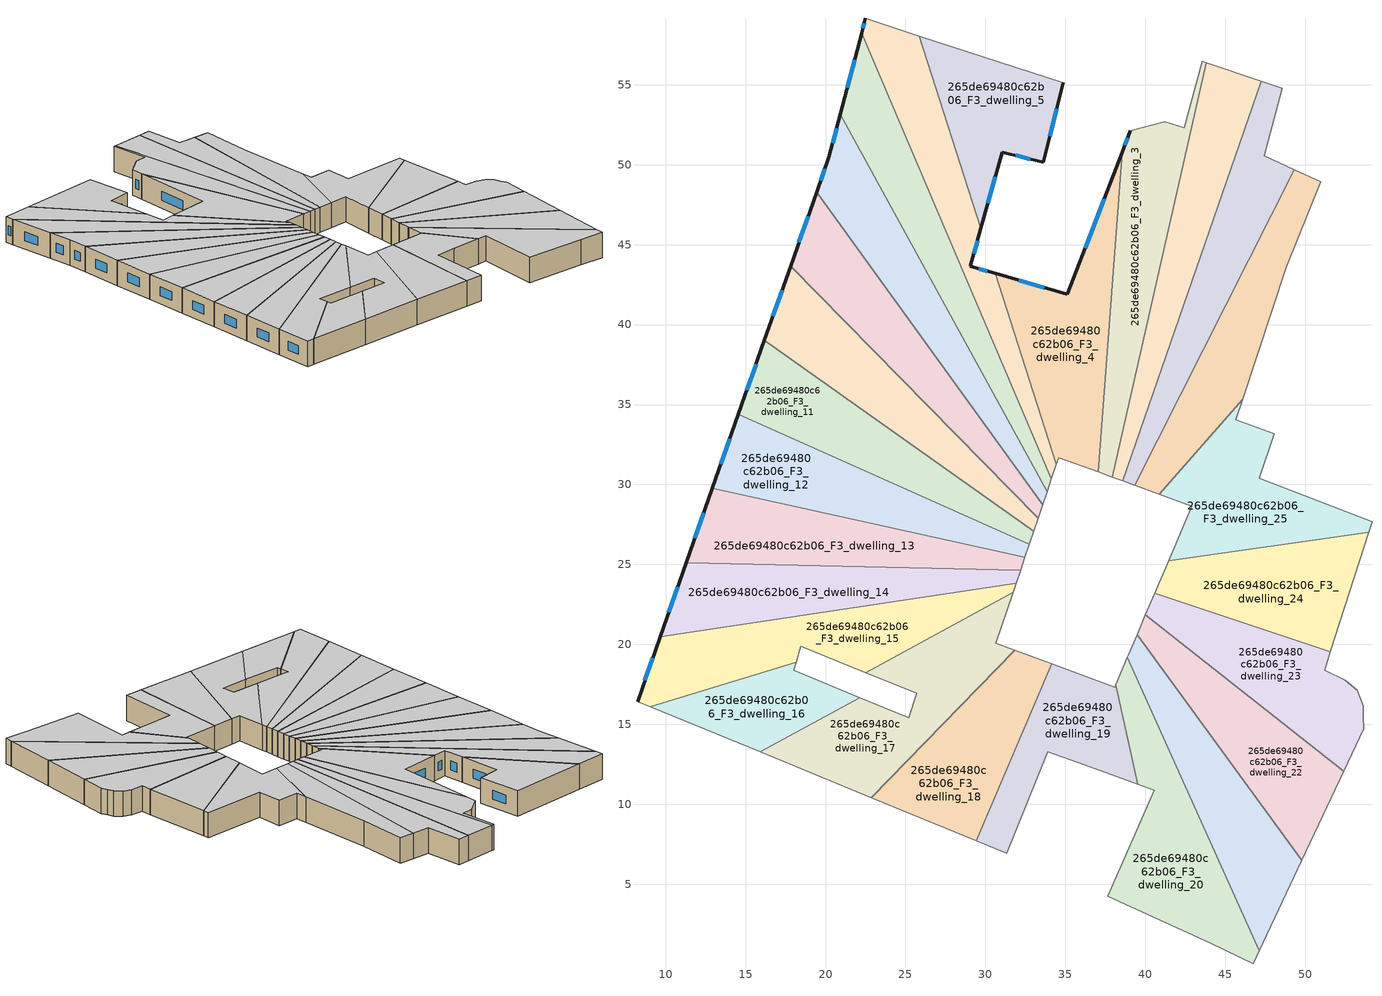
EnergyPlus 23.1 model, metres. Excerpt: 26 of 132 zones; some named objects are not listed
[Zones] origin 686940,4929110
265de69480c62b06_F3_dwelling_0
 floor to 265de69480c62b06_F2_dwelling_0 (EU_floor_Construction): 50.97,48.92 48.82,43.58 46.09,35.33 40.87,29.39 39.34,29.95 49.32,49.68 z9
 wall adiabatic (EU_wall_Construction): 39.34,29.95 40.87,29.39 / 46.09,35.33 48.82,43.58 50.97,48.92 49.32,49.68 z9:12
 wall to 265de69480c62b06_F3_dwelling_1 (EU_wall_Construction): 49.32,49.68 39.34,29.95 z9:12
 wall to 265de69480c62b06_F3_dwelling_25 (EU_wall_Construction): 40.87,29.39 46.09,35.33 z9:12
 ceiling to 265de69480c62b06_F4_dwelling_0 (EU_floor_Construction): 46.09,35.33 48.82,43.58 50.97,48.92 49.32,49.68 39.34,29.95 40.87,29.39 z12
265de69480c62b06_F3_dwelling_1
 floor to 265de69480c62b06_F2_dwelling_1 (EU_floor_Construction): 48.58,54.77 47.45,50.55 49.32,49.68 39.34,29.95 38.58,30.23 47.27,55.21 z9
 wall adiabatic (EU_wall_Construction): 49.32,49.68 47.45,50.55 48.58,54.77 47.27,55.21 / 38.58,30.23 39.34,29.95 z9:12
 wall to 265de69480c62b06_F3_dwelling_2 (EU_wall_Construction): 47.27,55.21 38.58,30.23 z9:12
 ceiling to 265de69480c62b06_F4_dwelling_1 (EU_floor_Construction): 39.34,29.95 49.32,49.68 47.45,50.55 48.58,54.77 47.27,55.21 38.58,30.23 z12
265de69480c62b06_F3_dwelling_10
 floor to 265de69480c62b06_F2_dwelling_10 (EU_floor_Construction): 17.81,43.64 33.3,27.89 33.02,27.08 16.18,39.01 z9
 wall outside (EU_wall_Construction): 17.81,43.64 16.18,39.01 z9:12
 wall adiabatic (EU_wall_Construction): 33.02,27.08 33.3,27.89 z9:12
 wall to 265de69480c62b06_F3_dwelling_11 (EU_wall_Construction): 16.18,39.01 33.02,27.08 z9:12
 wall to 265de69480c62b06_F3_dwelling_9 (EU_wall_Construction): 33.3,27.89 17.81,43.64 z9:12
 window (EU_Window_Construction): 17.28,42.14 16.71,40.52 z9.98:11.02
 ceiling to 265de69480c62b06_F4_dwelling_10 (EU_floor_Construction): 33.02,27.08 33.3,27.89 17.81,43.64 16.18,39.01 z12
265de69480c62b06_F3_dwelling_11
 floor to 265de69480c62b06_F2_dwelling_11 (EU_floor_Construction): 33.02,27.08 32.74,26.26 14.55,34.38 16.18,39.01 z9
 wall outside (EU_wall_Construction): 16.18,39.01 14.55,34.38 z9:12
 wall adiabatic (EU_wall_Construction): 32.74,26.26 33.02,27.08 z9:12
 wall to 265de69480c62b06_F3_dwelling_12 (EU_wall_Construction): 14.55,34.38 32.74,26.26 z9:12
 window (EU_Window_Construction): 15.65,37.5 15.08,35.89 z9.98:11.02
 ceiling to 265de69480c62b06_F4_dwelling_11 (EU_floor_Construction): 32.74,26.26 33.02,27.08 16.18,39.01 14.55,34.38 z12
265de69480c62b06_F3_dwelling_12
 floor to 265de69480c62b06_F2_dwelling_12 (EU_floor_Construction): 32.74,26.26 32.47,25.45 12.93,29.75 14.55,34.38 z9
 wall outside (EU_wall_Construction): 14.55,34.38 12.93,29.75 z9:12
 wall adiabatic (EU_wall_Construction): 32.47,25.45 32.74,26.26 z9:12
 wall to 265de69480c62b06_F3_dwelling_13 (EU_wall_Construction): 12.93,29.75 32.47,25.45 z9:12
 window (EU_Window_Construction): 14.02,32.87 13.46,31.25 z9.98:11.02
 ceiling to 265de69480c62b06_F4_dwelling_12 (EU_floor_Construction): 32.47,25.45 32.74,26.26 14.55,34.38 12.93,29.75 z12
265de69480c62b06_F3_dwelling_13
 floor to 265de69480c62b06_F2_dwelling_13 (EU_floor_Construction): 32.47,25.45 32.2,24.64 11.3,25.12 12.93,29.75 z9
 wall outside (EU_wall_Construction): 12.93,29.75 11.3,25.12 z9:12
 wall adiabatic (EU_wall_Construction): 32.2,24.64 32.47,25.45 z9:12
 wall to 265de69480c62b06_F3_dwelling_14 (EU_wall_Construction): 11.3,25.12 32.2,24.64 z9:12
 window (EU_Window_Construction): 12.4,28.24 11.83,26.62 z9.98:11.02
 ceiling to 265de69480c62b06_F4_dwelling_13 (EU_floor_Construction): 32.2,24.64 32.47,25.45 12.93,29.75 11.3,25.12 z12
265de69480c62b06_F3_dwelling_14
 floor to 265de69480c62b06_F2_dwelling_14 (EU_floor_Construction): 32.2,24.64 31.92,23.83 9.67,20.49 11.3,25.12 z9
 wall outside (EU_wall_Construction): 11.3,25.12 9.67,20.49 z9:12
 wall adiabatic (EU_wall_Construction): 31.92,23.83 32.2,24.64 z9:12
 wall to 265de69480c62b06_F3_dwelling_15 (EU_wall_Construction): 9.67,20.49 31.92,23.83 z9:12
 window (EU_Window_Construction): 10.77,23.61 10.2,21.99 z9.98:11.02
 ceiling to 265de69480c62b06_F4_dwelling_14 (EU_floor_Construction): 31.92,23.83 32.2,24.64 11.3,25.12 9.67,20.49 z12
265de69480c62b06_F3_dwelling_15
 floor to 265de69480c62b06_F2_dwelling_15 (EU_floor_Construction): 31.92,23.83 31.73,23.25 22.51,18.23 18.44,19.89 18.16,18.89 9.03,16.09 8.24,16.42 9.67,20.49 z9
 wall outside (EU_wall_Construction): 9.67,20.49 8.24,16.42 z9:12
 wall adiabatic (EU_wall_Construction): 18.16,18.89 18.44,19.89 22.51,18.23 / 8.24,16.42 9.03,16.09 / 31.73,23.25 31.92,23.83 z9:12
 wall to 265de69480c62b06_F3_dwelling_16 (EU_wall_Construction): 9.03,16.09 18.16,18.89 z9:12
 wall to 265de69480c62b06_F3_dwelling_17 (EU_wall_Construction): 22.51,18.23 31.73,23.25 z9:12
 window (EU_Window_Construction): 9.21,19.16 8.71,17.74 z9.98:11.02
 ceiling to 265de69480c62b06_F4_dwelling_15 (EU_floor_Construction): 31.73,23.25 31.92,23.83 9.67,20.49 8.24,16.42 9.03,16.09 18.16,18.89 18.44,19.89 22.51,18.23 z12
265de69480c62b06_F3_dwelling_16
 floor to 265de69480c62b06_F2_dwelling_16 (EU_floor_Construction): 22.16,16.67 15.91,13.27 9.03,16.09 18.16,18.89 18.01,18.38 z9
 wall adiabatic (EU_wall_Construction): 22.16,16.67 18.01,18.38 18.16,18.89 / 9.03,16.09 15.91,13.27 z9:12
 wall to 265de69480c62b06_F3_dwelling_17 (EU_wall_Construction): 15.91,13.27 22.16,16.67 z9:12
 ceiling to 265de69480c62b06_F4_dwelling_16 (EU_floor_Construction): 22.16,16.67 18.01,18.38 18.16,18.89 9.03,16.09 15.91,13.27 z12
265de69480c62b06_F3_dwelling_17
 floor to 265de69480c62b06_F2_dwelling_17 (EU_floor_Construction): 31.73,23.25 30.65,20.07 31.82,19.63 22.85,10.42 15.91,13.27 22.16,16.67 25.2,15.42 25.7,16.93 22.51,18.23 z9
 wall adiabatic (EU_wall_Construction): 22.51,18.23 25.7,16.93 25.2,15.42 22.16,16.67 / 31.82,19.63 30.65,20.07 31.73,23.25 / 15.91,13.27 22.85,10.42 z9:12
 wall to 265de69480c62b06_F3_dwelling_18 (EU_wall_Construction): 22.85,10.42 31.82,19.63 z9:12
 ceiling to 265de69480c62b06_F4_dwelling_17 (EU_floor_Construction): 25.2,15.42 22.16,16.67 15.91,13.27 22.85,10.42 31.82,19.63 30.65,20.07 31.73,23.25 22.51,18.23 25.7,16.93 z12
265de69480c62b06_F3_dwelling_18
 floor to 265de69480c62b06_F2_dwelling_18 (EU_floor_Construction): 34.15,18.77 29.43,7.72 22.85,10.42 31.82,19.63 z9
 wall adiabatic (EU_wall_Construction): 34.15,18.77 31.82,19.63 / 22.85,10.42 29.43,7.72 z9:12
 wall to 265de69480c62b06_F3_dwelling_19 (EU_wall_Construction): 29.43,7.72 34.15,18.77 z9:12
 ceiling to 265de69480c62b06_F4_dwelling_18 (EU_floor_Construction): 29.43,7.72 34.15,18.77 31.82,19.63 22.85,10.42 z12
265de69480c62b06_F3_dwelling_19
 floor to 265de69480c62b06_F2_dwelling_19 (EU_floor_Construction): 38.15,17.48 39.52,11.26 36.17,12.47 33.9,13.3 31.34,6.94 29.43,7.72 34.15,18.77 38.08,17.32 z9
 wall adiabatic (EU_wall_Construction): 29.43,7.72 31.34,6.94 33.9,13.3 36.17,12.47 39.52,11.26 / 38.15,17.48 38.08,17.32 34.15,18.77 z9:12
 wall to 265de69480c62b06_F3_dwelling_20 (EU_wall_Construction): 39.52,11.26 38.15,17.48 z9:12
 ceiling to 265de69480c62b06_F4_dwelling_19 (EU_floor_Construction): 39.52,11.26 38.15,17.48 38.08,17.32 34.15,18.77 29.43,7.72 31.34,6.94 33.9,13.3 36.17,12.47 z12
265de69480c62b06_F3_dwelling_2
 floor to 265de69480c62b06_F2_dwelling_2 (EU_floor_Construction): 47.27,55.21 38.58,30.23 37.94,30.46 43.81,56.38 z9
 wall adiabatic (EU_wall_Construction): 37.94,30.46 38.58,30.23 / 47.27,55.21 43.81,56.38 z9:12
 wall to 265de69480c62b06_F3_dwelling_3 (EU_wall_Construction): 43.81,56.38 37.94,30.46 z9:12
 ceiling to 265de69480c62b06_F4_dwelling_2 (EU_floor_Construction): 38.58,30.23 47.27,55.21 43.81,56.38 37.94,30.46 z12
265de69480c62b06_F3_dwelling_20
 floor to 265de69480c62b06_F2_dwelling_20 (EU_floor_Construction): 38.88,19.2 47.12,0.84 46.74,0.04 44.09,1.3 37.65,4.25 40.55,10.89 39.52,11.26 38.15,17.48 z9
 wall adiabatic (EU_wall_Construction): 38.88,19.2 38.15,17.48 / 39.52,11.26 40.55,10.89 37.65,4.25 44.09,1.3 46.74,0.04 47.12,0.84 z9:12
 wall to 265de69480c62b06_F3_dwelling_21 (EU_wall_Construction): 47.12,0.84 38.88,19.2 z9:12
 ceiling to 265de69480c62b06_F4_dwelling_20 (EU_floor_Construction): 46.74,0.04 47.12,0.84 38.88,19.2 38.15,17.48 39.52,11.26 40.55,10.89 37.65,4.25 44.09,1.3 z12
265de69480c62b06_F3_dwelling_21
 floor to 265de69480c62b06_F2_dwelling_21 (EU_floor_Construction): 39.48,20.6 49.79,6.51 47.12,0.84 38.88,19.2 38.94,19.33 z9
 wall adiabatic (EU_wall_Construction): 39.48,20.6 38.94,19.33 38.88,19.2 / 47.12,0.84 49.79,6.51 z9:12
 wall to 265de69480c62b06_F3_dwelling_22 (EU_wall_Construction): 49.79,6.51 39.48,20.6 z9:12
 ceiling to 265de69480c62b06_F4_dwelling_21 (EU_floor_Construction): 47.12,0.84 49.79,6.51 39.48,20.6 38.94,19.33 38.88,19.2 z12
265de69480c62b06_F3_dwelling_22
 floor to 265de69480c62b06_F2_dwelling_22 (EU_floor_Construction): 52.4,12.05 49.79,6.51 39.48,20.6 40.01,21.84 z9
 wall adiabatic (EU_wall_Construction): 40.01,21.84 39.48,20.6 / 49.79,6.51 52.4,12.05 z9:12
 wall to 265de69480c62b06_F3_dwelling_23 (EU_wall_Construction): 52.4,12.05 40.01,21.84 z9:12
 ceiling to 265de69480c62b06_F4_dwelling_22 (EU_floor_Construction): 49.79,6.51 52.4,12.05 40.01,21.84 39.48,20.6 z12
265de69480c62b06_F3_dwelling_23
 floor to 265de69480c62b06_F2_dwelling_23 (EU_floor_Construction): 51.58,19.54 51.21,18.38 52.52,17.76 53.27,17.12 53.63,16.15 53.64,15.49 53.65,14.71 52.4,12.05 40.01,21.84 40.59,23.2 z9
 wall adiabatic (EU_wall_Construction): 52.4,12.05 53.65,14.71 53.64,15.49 53.63,16.15 53.27,17.12 52.52,17.76 51.21,18.38 51.58,19.54 / 40.59,23.2 40.01,21.84 z9:12
 wall to 265de69480c62b06_F3_dwelling_24 (EU_wall_Construction): 51.58,19.54 40.59,23.2 z9:12
 ceiling to 265de69480c62b06_F4_dwelling_23 (EU_floor_Construction): 52.4,12.05 53.65,14.71 53.64,15.49 53.63,16.15 53.27,17.12 52.52,17.76 51.21,18.38 51.58,19.54 40.59,23.2 40.01,21.84 z12
265de69480c62b06_F3_dwelling_24
 floor to 265de69480c62b06_F2_dwelling_24 (EU_floor_Construction): 53.96,27 51.58,19.54 40.59,23.2 41.46,25.23 z9
 wall adiabatic (EU_wall_Construction): 41.46,25.23 40.59,23.2 / 51.58,19.54 53.96,27 z9:12
 wall to 265de69480c62b06_F3_dwelling_25 (EU_wall_Construction): 53.96,27 41.46,25.23 z9:12
 ceiling to 265de69480c62b06_F4_dwelling_24 (EU_floor_Construction): 51.58,19.54 53.96,27 41.46,25.23 40.59,23.2 z12
265de69480c62b06_F3_dwelling_25
 floor to 265de69480c62b06_F2_dwelling_25 (EU_floor_Construction): 48.07,33.18 47.13,30.39 54.18,27.68 53.96,27 41.46,25.23 42.92,28.65 40.87,29.39 46.09,35.33 45.66,34.05 z9
 wall adiabatic (EU_wall_Construction): 53.96,27 54.18,27.68 47.13,30.39 48.07,33.18 45.66,34.05 46.09,35.33 / 40.87,29.39 42.92,28.65 41.46,25.23 z9:12
 ceiling to 265de69480c62b06_F4_dwelling_25 (EU_floor_Construction): 53.96,27 54.18,27.68 47.13,30.39 48.07,33.18 45.66,34.05 46.09,35.33 40.87,29.39 42.92,28.65 41.46,25.23 z12
265de69480c62b06_F3_dwelling_3
 floor to 265de69480c62b06_F2_dwelling_3 (EU_floor_Construction): 43.81,56.38 37.94,30.46 37.06,30.78 38.55,50.77 39.07,52.12 41.22,52.7 42.45,52.3 43.57,56.46 z9
 wall outside (EU_wall_Construction): 39.07,52.12 38.55,50.77 z9:12
 wall adiabatic (EU_wall_Construction): 43.81,56.38 43.57,56.46 42.45,52.3 41.22,52.7 39.07,52.12 / 37.06,30.78 37.94,30.46 z9:12
 wall to 265de69480c62b06_F3_dwelling_4 (EU_wall_Construction): 38.55,50.77 37.06,30.78 z9:12
 window (EU_Window_Construction): 38.9,51.68 38.72,51.21 z9.98:11.02
 ceiling to 265de69480c62b06_F4_dwelling_3 (EU_floor_Construction): 37.94,30.46 43.81,56.38 43.57,56.46 42.45,52.3 41.22,52.7 39.07,52.12 38.55,50.77 37.06,30.78 z12
265de69480c62b06_F3_dwelling_4
 floor to 265de69480c62b06_F2_dwelling_4 (EU_floor_Construction): 38.55,50.77 37.06,30.78 34.58,31.69 34.44,31.28 30.63,43.2 35.13,41.89 z9
 wall outside (EU_wall_Construction): 38.55,50.77 35.13,41.89 30.63,43.2 z9:12
 wall to 265de69480c62b06_F3_dwelling_6 (EU_wall_Construction): 30.63,43.2 34.44,31.28 z9:12
 wall adiabatic (EU_wall_Construction): 34.44,31.28 34.58,31.69 37.06,30.78 z9:12
 window (EU_Window_Construction): 33.67,42.31 32.09,42.77 / 37.44,47.88 36.24,44.78 z9.98:11.02
 ceiling to 265de69480c62b06_F4_dwelling_4 (EU_floor_Construction): 37.06,30.78 38.55,50.77 35.13,41.89 30.63,43.2 34.44,31.28 34.58,31.69 z12
265de69480c62b06_F3_dwelling_5
 floor to 265de69480c62b06_F2_dwelling_5 (EU_floor_Construction): 34.87,55.13 33.63,50.15 31.05,50.79 29.72,46.03 25.87,58.05 z9
 wall outside (EU_wall_Construction): 29.72,46.03 31.05,50.79 33.63,50.15 34.87,55.13 z9:12
 wall to 265de69480c62b06_F3_dwelling_6 (EU_wall_Construction): 25.87,58.05 29.72,46.03 z9:12
 wall adiabatic (EU_wall_Construction): 34.87,55.13 25.87,58.05 z9:12
 window (EU_Window_Construction): 34.03,51.77 34.47,53.51 / 31.89,50.58 32.79,50.35 / 30.15,47.58 30.62,49.24 z9.98:11.02
 ceiling to 265de69480c62b06_F4_dwelling_5 (EU_floor_Construction): 33.63,50.15 34.87,55.13 25.87,58.05 29.72,46.03 31.05,50.79 z12
265de69480c62b06_F3_dwelling_6
 floor to 265de69480c62b06_F2_dwelling_6 (EU_floor_Construction): 25.87,58.05 29.72,46.03 29.06,43.66 30.63,43.2 34.44,31.28 34.13,30.35 22.26,58.23 22.5,59.15 z9
 wall outside (EU_wall_Construction): 30.63,43.2 29.06,43.66 29.72,46.03 / 22.5,59.15 22.26,58.23 z9:12
 wall adiabatic (EU_wall_Construction): 34.13,30.35 34.44,31.28 / 25.87,58.05 22.5,59.15 z9:12
 wall to 265de69480c62b06_F3_dwelling_7 (EU_wall_Construction): 22.26,58.23 34.13,30.35 z9:12
 window (EU_Window_Construction): 29.28,44.43 29.51,45.26 / 30.12,43.35 29.57,43.51 / 22.42,58.85 22.34,58.53 z9.98:11.02
 ceiling to 265de69480c62b06_F4_dwelling_6 (EU_floor_Construction): 34.13,30.35 34.44,31.28 30.63,43.2 29.06,43.66 29.72,46.03 25.87,58.05 22.5,59.15 22.26,58.23 z12
265de69480c62b06_F3_dwelling_7
 floor to 265de69480c62b06_F2_dwelling_7 (EU_floor_Construction): 22.26,58.23 34.13,30.35 33.86,29.54 20.92,53.14 z9
 wall outside (EU_wall_Construction): 22.26,58.23 20.92,53.14 z9:12
 wall adiabatic (EU_wall_Construction): 33.86,29.54 34.13,30.35 z9:12
 wall to 265de69480c62b06_F3_dwelling_8 (EU_wall_Construction): 20.92,53.14 33.86,29.54 z9:12
 window (EU_Window_Construction): 21.82,56.57 21.35,54.8 z9.98:11.02
 ceiling to 265de69480c62b06_F4_dwelling_7 (EU_floor_Construction): 33.86,29.54 34.13,30.35 22.26,58.23 20.92,53.14 z12
265de69480c62b06_F3_dwelling_8
 floor to 265de69480c62b06_F2_dwelling_8 (EU_floor_Construction): 20.92,53.14 33.86,29.54 33.58,28.72 19.44,48.27 20.21,50.47 z9
 wall outside (EU_wall_Construction): 20.92,53.14 20.21,50.47 19.44,48.27 z9:12
 wall adiabatic (EU_wall_Construction): 33.58,28.72 33.86,29.54 z9:12
 wall to 265de69480c62b06_F3_dwelling_9 (EU_wall_Construction): 19.44,48.27 33.58,28.72 z9:12
 window (EU_Window_Construction): 19.96,49.75 19.69,48.99 / 20.69,52.27 20.44,51.34 z9.98:11.02
 ceiling to 265de69480c62b06_F4_dwelling_8 (EU_floor_Construction): 33.58,28.72 33.86,29.54 20.92,53.14 20.21,50.47 19.44,48.27 z12
265de69480c62b06_F3_dwelling_9
 floor to 265de69480c62b06_F2_dwelling_9 (EU_floor_Construction): 19.44,48.27 33.58,28.72 33.3,27.89 17.81,43.64 z9
 wall outside (EU_wall_Construction): 19.44,48.27 17.81,43.64 z9:12
 wall adiabatic (EU_wall_Construction): 33.3,27.89 33.58,28.72 z9:12
 window (EU_Window_Construction): 18.91,46.77 18.34,45.15 z9.98:11.02
 ceiling to 265de69480c62b06_F4_dwelling_9 (EU_floor_Construction): 33.3,27.89 33.58,28.72 19.44,48.27 17.81,43.64 z12
[Building]
EU S2 Campaign: North Axis=0; Terrain=City; Solar Distribution=FullExterior
[Site:Location]
Bologna: Latitude=44.5; Longitude=11.25; Time Zone=1; Elevation=37
[SizingPeriod:WeatherFileDays]
AnnualSizingPeriod: Begin Month=1; Begin Day of Month=1; End Month=12; End Day of Month=31; Day of Week for Start Day=Monday; Use Weather File Daylight Saving Period=No; Use Weather File Rain and Snow Indicators=No
[MATERIAL]
EU_InternalMass_Material: Roughness=MediumRough; Thickness=0.1; Conductivity=1; Density=1800; Specific Heat=900; Thermal Absorptance=0.9; Solar Absorptance=0.7; Visible Absorptance=0.7
[MATERIAL:NOMASS] Roughness=MediumRough; Thermal Absorptance=0.9; Solar Absorptance=0.7; Visible Absorptance=0.7
Name | Thermal Resistance
EU_wall_NoMass | 0.905828
EU_floor_NoMass | 0.67114
[WINDOWMATERIAL:SIMPLEGLAZINGSYSTEM]
EU_Window_SimpleGlazing: UFactor=4.52486; Solar Heat Gain Coefficient=0.85; Visible Transmittance=0.85
[CONSTRUCTION]
EU_wall_Construction: EU_wall_NoMass
EU_floor_Construction: EU_floor_NoMass
EU_Window_Construction: EU_Window_SimpleGlazing
EU_InternalMass_Construction: EU_InternalMass_Material
[ZONE] Type=1; Multiplier=1; Ceiling Height=autocalculate; Floor Area=autocalculate; Part of Total Floor Area=Yes
Name | Volume
265de69480c62b06_F3_dwelling_0 | 171.768
265de69480c62b06_F3_dwelling_1; 265de69480c62b06_F3_dwelling_24 | 171.755
265de69480c62b06_F3_dwelling_10 | 171.77
265de69480c62b06_F3_dwelling_11 | 171.737
265de69480c62b06_F3_dwelling_12 | 171.794
265de69480c62b06_F3_dwelling_13 | 171.778
265de69480c62b06_F3_dwelling_14 | 171.708
265de69480c62b06_F3_dwelling_15 | 204.77
265de69480c62b06_F3_dwelling_16 | 105.041
265de69480c62b06_F3_dwelling_17 | 205.449
265de69480c62b06_F3_dwelling_18; 265de69480c62b06_F3_dwelling_23 | 171.771
265de69480c62b06_F3_dwelling_19 | 136.393
265de69480c62b06_F3_dwelling_2 | 171.756
265de69480c62b06_F3_dwelling_20 | 201.092
265de69480c62b06_F3_dwelling_21 | 177.786
265de69480c62b06_F3_dwelling_22 | 171.746
265de69480c62b06_F3_dwelling_25 | 171.738
265de69480c62b06_F3_dwelling_3 | 171.75
265de69480c62b06_F3_dwelling_4 | 196.301
265de69480c62b06_F3_dwelling_5 | 147.185
265de69480c62b06_F3_dwelling_6 | 171.739
265de69480c62b06_F3_dwelling_7 | 171.772
265de69480c62b06_F3_dwelling_8 | 171.694
265de69480c62b06_F3_dwelling_9 | 171.76
[INTERNALMASS] Construction=EU_InternalMass_Construction
Name | Zone or ZoneList | Surface Area
265de69480c62b06_F3_dwelling_0_EU_InternalMass | 265de69480c62b06_F3_dwelling_0 | 57.2562
265de69480c62b06_F3_dwelling_1_EU_InternalMass | 265de69480c62b06_F3_dwelling_1 | 57.2515
265de69480c62b06_F3_dwelling_2_EU_InternalMass | 265de69480c62b06_F3_dwelling_2 | 57.2525
265de69480c62b06_F3_dwelling_3_EU_InternalMass | 265de69480c62b06_F3_dwelling_3 | 57.2503
265de69480c62b06_F3_dwelling_4_EU_InternalMass | 265de69480c62b06_F3_dwelling_4 | 65.433
265de69480c62b06_F3_dwelling_5_EU_InternalMass | 265de69480c62b06_F3_dwelling_5 | 49.062
265de69480c62b06_F3_dwelling_6_EU_InternalMass | 265de69480c62b06_F3_dwelling_6 | 57.2463
265de69480c62b06_F3_dwelling_7_EU_InternalMass | 265de69480c62b06_F3_dwelling_7 | 57.2572
265de69480c62b06_F3_dwelling_8_EU_InternalMass | 265de69480c62b06_F3_dwelling_8 | 57.2311
265de69480c62b06_F3_dwelling_9_EU_InternalMass | 265de69480c62b06_F3_dwelling_9 | 57.2531
265de69480c62b06_F3_dwelling_10_EU_InternalMass | 265de69480c62b06_F3_dwelling_10 | 57.2564
265de69480c62b06_F3_dwelling_11_EU_InternalMass | 265de69480c62b06_F3_dwelling_11 | 57.2456
265de69480c62b06_F3_dwelling_12_EU_InternalMass | 265de69480c62b06_F3_dwelling_12 | 57.2644
265de69480c62b06_F3_dwelling_13_EU_InternalMass | 265de69480c62b06_F3_dwelling_13 | 57.2593
265de69480c62b06_F3_dwelling_14_EU_InternalMass | 265de69480c62b06_F3_dwelling_14 | 57.2363
265de69480c62b06_F3_dwelling_15_EU_InternalMass | 265de69480c62b06_F3_dwelling_15 | 68.2627
265de69480c62b06_F3_dwelling_16_EU_InternalMass | 265de69480c62b06_F3_dwelling_16 | 35.0138
265de69480c62b06_F3_dwelling_17_EU_InternalMass | 265de69480c62b06_F3_dwelling_17 | 68.4798
265de69480c62b06_F3_dwelling_18_EU_InternalMass | 265de69480c62b06_F3_dwelling_18 | 57.2566
265de69480c62b06_F3_dwelling_19_EU_InternalMass | 265de69480c62b06_F3_dwelling_19 | 45.4646
265de69480c62b06_F3_dwelling_20_EU_InternalMass | 265de69480c62b06_F3_dwelling_20 | 67.0299
265de69480c62b06_F3_dwelling_21_EU_InternalMass | 265de69480c62b06_F3_dwelling_21 | 59.2598
265de69480c62b06_F3_dwelling_22_EU_InternalMass | 265de69480c62b06_F3_dwelling_22 | 57.2486
265de69480c62b06_F3_dwelling_23_EU_InternalMass | 265de69480c62b06_F3_dwelling_23 | 57.2567
265de69480c62b06_F3_dwelling_24_EU_InternalMass | 265de69480c62b06_F3_dwelling_24 | 57.2515
265de69480c62b06_F3_dwelling_25_EU_InternalMass | 265de69480c62b06_F3_dwelling_25 | 57.2455
[OTHEREQUIPMENT] Fuel Type=Electricity; Design Level Calculation Method=Watts/Area; Power per Zone Floor Area=1; Fraction Latent=0; Fraction Radiant=0; Fraction Lost=0; Carbon Dioxide Generation Rate=0; EndUse Subcategory=EU_Step8_InternalGains
Name | Zone or ZoneList or Space or SpaceList | Schedule
EU_Step8_InternalGain_265de69480c62b06_F3_dwelling_0_f000 | 265de69480c62b06_F3_dwelling_0 | EU_Step8_GainSchedule_265de69480c62b06_F3_dwelling_0_f000
EU_Step8_InternalGain_265de69480c62b06_F3_dwelling_1_f000 | 265de69480c62b06_F3_dwelling_1 | EU_Step8_GainSchedule_265de69480c62b06_F3_dwelling_1_f000
EU_Step8_InternalGain_265de69480c62b06_F3_dwelling_2_f000 | 265de69480c62b06_F3_dwelling_2 | EU_Step8_GainSchedule_265de69480c62b06_F3_dwelling_2_f000
EU_Step8_InternalGain_265de69480c62b06_F3_dwelling_3_f000 | 265de69480c62b06_F3_dwelling_3 | EU_Step8_GainSchedule_265de69480c62b06_F3_dwelling_3_f000
EU_Step8_InternalGain_265de69480c62b06_F3_dwelling_4_f000 | 265de69480c62b06_F3_dwelling_4 | EU_Step8_GainSchedule_265de69480c62b06_F3_dwelling_4_f000
EU_Step8_InternalGain_265de69480c62b06_F3_dwelling_5_f000 | 265de69480c62b06_F3_dwelling_5 | EU_Step8_GainSchedule_265de69480c62b06_F3_dwelling_5_f000
EU_Step8_InternalGain_265de69480c62b06_F3_dwelling_6_f000 | 265de69480c62b06_F3_dwelling_6 | EU_Step8_GainSchedule_265de69480c62b06_F3_dwelling_6_f000
EU_Step8_InternalGain_265de69480c62b06_F3_dwelling_7_f000 | 265de69480c62b06_F3_dwelling_7 | EU_Step8_GainSchedule_265de69480c62b06_F3_dwelling_7_f000
EU_Step8_InternalGain_265de69480c62b06_F3_dwelling_8_f000 | 265de69480c62b06_F3_dwelling_8 | EU_Step8_GainSchedule_265de69480c62b06_F3_dwelling_8_f000
EU_Step8_InternalGain_265de69480c62b06_F3_dwelling_9_f000 | 265de69480c62b06_F3_dwelling_9 | EU_Step8_GainSchedule_265de69480c62b06_F3_dwelling_9_f000
EU_Step8_InternalGain_265de69480c62b06_F3_dwelling_10_f000 | 265de69480c62b06_F3_dwelling_10 | EU_Step8_GainSchedule_265de69480c62b06_F3_dwelling_10_f000
EU_Step8_InternalGain_265de69480c62b06_F3_dwelling_11_f000 | 265de69480c62b06_F3_dwelling_11 | EU_Step8_GainSchedule_265de69480c62b06_F3_dwelling_11_f000
EU_Step8_InternalGain_265de69480c62b06_F3_dwelling_12_f000 | 265de69480c62b06_F3_dwelling_12 | EU_Step8_GainSchedule_265de69480c62b06_F3_dwelling_12_f000
EU_Step8_InternalGain_265de69480c62b06_F3_dwelling_13_f000 | 265de69480c62b06_F3_dwelling_13 | EU_Step8_GainSchedule_265de69480c62b06_F3_dwelling_13_f000
EU_Step8_InternalGain_265de69480c62b06_F3_dwelling_14_f000 | 265de69480c62b06_F3_dwelling_14 | EU_Step8_GainSchedule_265de69480c62b06_F3_dwelling_14_f000
EU_Step8_InternalGain_265de69480c62b06_F3_dwelling_15_f000 | 265de69480c62b06_F3_dwelling_15 | EU_Step8_GainSchedule_265de69480c62b06_F3_dwelling_15_f000
EU_Step8_InternalGain_265de69480c62b06_F3_dwelling_16_f000 | 265de69480c62b06_F3_dwelling_16 | EU_Step8_GainSchedule_265de69480c62b06_F3_dwelling_16_f000
EU_Step8_InternalGain_265de69480c62b06_F3_dwelling_17_f000 | 265de69480c62b06_F3_dwelling_17 | EU_Step8_GainSchedule_265de69480c62b06_F3_dwelling_17_f000
EU_Step8_InternalGain_265de69480c62b06_F3_dwelling_18_f000 | 265de69480c62b06_F3_dwelling_18 | EU_Step8_GainSchedule_265de69480c62b06_F3_dwelling_18_f000
EU_Step8_InternalGain_265de69480c62b06_F3_dwelling_19_f000 | 265de69480c62b06_F3_dwelling_19 | EU_Step8_GainSchedule_265de69480c62b06_F3_dwelling_19_f000
EU_Step8_InternalGain_265de69480c62b06_F3_dwelling_20_f000 | 265de69480c62b06_F3_dwelling_20 | EU_Step8_GainSchedule_265de69480c62b06_F3_dwelling_20_f000
EU_Step8_InternalGain_265de69480c62b06_F3_dwelling_21_f000 | 265de69480c62b06_F3_dwelling_21 | EU_Step8_GainSchedule_265de69480c62b06_F3_dwelling_21_f000
EU_Step8_InternalGain_265de69480c62b06_F3_dwelling_22_f000 | 265de69480c62b06_F3_dwelling_22 | EU_Step8_GainSchedule_265de69480c62b06_F3_dwelling_22_f000
EU_Step8_InternalGain_265de69480c62b06_F3_dwelling_23_f000 | 265de69480c62b06_F3_dwelling_23 | EU_Step8_GainSchedule_265de69480c62b06_F3_dwelling_23_f000
EU_Step8_InternalGain_265de69480c62b06_F3_dwelling_24_f000 | 265de69480c62b06_F3_dwelling_24 | EU_Step8_GainSchedule_265de69480c62b06_F3_dwelling_24_f000
EU_Step8_InternalGain_265de69480c62b06_F3_dwelling_25_f000 | 265de69480c62b06_F3_dwelling_25 | EU_Step8_GainSchedule_265de69480c62b06_F3_dwelling_25_f000
[ZONEVENTILATION:DESIGNFLOWRATE] Schedule=EU_AlwaysOn; Design Flow Rate Calculation Method=AirChanges/Hour; Air Changes per Hour=0.73129; Ventilation Type=Natural; Fan Pressure Rise=0; Fan Total Efficiency=1; Constant Term Coefficient=1; Temperature Term Coefficient=0; Velocity Term Coefficient=0; Velocity Squared Term Coefficient=0; Minimum Indoor Temperature=-100; Maximum Indoor Temperature=100; Delta Temperature=-100; Minimum Outdoor Temperature=-100; Maximum Outdoor Temperature=100; Maximum Wind Speed=40
Name | Zone or ZoneList or Space or SpaceList
EU_ConstantAir_265de69480c62b06_F3_dwelling_0 | 265de69480c62b06_F3_dwelling_0
EU_ConstantAir_265de69480c62b06_F3_dwelling_1 | 265de69480c62b06_F3_dwelling_1
EU_ConstantAir_265de69480c62b06_F3_dwelling_2 | 265de69480c62b06_F3_dwelling_2
EU_ConstantAir_265de69480c62b06_F3_dwelling_3 | 265de69480c62b06_F3_dwelling_3
EU_ConstantAir_265de69480c62b06_F3_dwelling_4 | 265de69480c62b06_F3_dwelling_4
EU_ConstantAir_265de69480c62b06_F3_dwelling_5 | 265de69480c62b06_F3_dwelling_5
EU_ConstantAir_265de69480c62b06_F3_dwelling_6 | 265de69480c62b06_F3_dwelling_6
EU_ConstantAir_265de69480c62b06_F3_dwelling_7 | 265de69480c62b06_F3_dwelling_7
EU_ConstantAir_265de69480c62b06_F3_dwelling_8 | 265de69480c62b06_F3_dwelling_8
EU_ConstantAir_265de69480c62b06_F3_dwelling_9 | 265de69480c62b06_F3_dwelling_9
EU_ConstantAir_265de69480c62b06_F3_dwelling_10 | 265de69480c62b06_F3_dwelling_10
EU_ConstantAir_265de69480c62b06_F3_dwelling_11 | 265de69480c62b06_F3_dwelling_11
EU_ConstantAir_265de69480c62b06_F3_dwelling_12 | 265de69480c62b06_F3_dwelling_12
EU_ConstantAir_265de69480c62b06_F3_dwelling_13 | 265de69480c62b06_F3_dwelling_13
EU_ConstantAir_265de69480c62b06_F3_dwelling_14 | 265de69480c62b06_F3_dwelling_14
EU_ConstantAir_265de69480c62b06_F3_dwelling_15 | 265de69480c62b06_F3_dwelling_15
EU_ConstantAir_265de69480c62b06_F3_dwelling_16 | 265de69480c62b06_F3_dwelling_16
EU_ConstantAir_265de69480c62b06_F3_dwelling_17 | 265de69480c62b06_F3_dwelling_17
EU_ConstantAir_265de69480c62b06_F3_dwelling_18 | 265de69480c62b06_F3_dwelling_18
EU_ConstantAir_265de69480c62b06_F3_dwelling_19 | 265de69480c62b06_F3_dwelling_19
EU_ConstantAir_265de69480c62b06_F3_dwelling_20 | 265de69480c62b06_F3_dwelling_20
EU_ConstantAir_265de69480c62b06_F3_dwelling_21 | 265de69480c62b06_F3_dwelling_21
EU_ConstantAir_265de69480c62b06_F3_dwelling_22 | 265de69480c62b06_F3_dwelling_22
EU_ConstantAir_265de69480c62b06_F3_dwelling_23 | 265de69480c62b06_F3_dwelling_23
EU_ConstantAir_265de69480c62b06_F3_dwelling_24 | 265de69480c62b06_F3_dwelling_24
EU_ConstantAir_265de69480c62b06_F3_dwelling_25 | 265de69480c62b06_F3_dwelling_25
[HVACTEMPLATE:ZONE:IDEALLOADSAIRSYSTEM] System Availability Schedule=EU_AlwaysOn; Maximum Heating Supply Air Temperature=50; Minimum Cooling Supply Air Temperature=13; Maximum Heating Supply Air Humidity Ratio=0.0156; Minimum Cooling Supply Air Humidity Ratio=0.0077; Heating Limit=NoLimit; Cooling Limit=NoLimit; Heating Availability Schedule=EU_AlwaysOn; Cooling Availability Schedule=EU_CoolingOff; Dehumidification Control Type=ConstantSensibleHeatRatio; Cooling Sensible Heat Ratio=0.7; Dehumidification Setpoint=60; Humidification Control Type=None; Humidification Setpoint=30; Outdoor Air Method=None; Outdoor Air Flow Rate per Person=0.00944; Outdoor Air Flow Rate per Zone Floor Area=0; Outdoor Air Flow Rate per Zone=0; Demand Controlled Ventilation Type=None; Outdoor Air Economizer Type=NoEconomizer; Heat Recovery Type=None; Sensible Heat Recovery Effectiveness=0.7; Latent Heat Recovery Effectiveness=0.65
Name | Template Thermostat
265de69480c62b06_F3_dwelling_0 | EU_HeatOnly_265de69480c62b06_F3_dwelling_0
265de69480c62b06_F3_dwelling_1 | EU_HeatOnly_265de69480c62b06_F3_dwelling_1
265de69480c62b06_F3_dwelling_2 | EU_HeatOnly_265de69480c62b06_F3_dwelling_2
265de69480c62b06_F3_dwelling_3 | EU_HeatOnly_265de69480c62b06_F3_dwelling_3
265de69480c62b06_F3_dwelling_4 | EU_HeatOnly_265de69480c62b06_F3_dwelling_4
265de69480c62b06_F3_dwelling_5 | EU_HeatOnly_265de69480c62b06_F3_dwelling_5
265de69480c62b06_F3_dwelling_6 | EU_HeatOnly_265de69480c62b06_F3_dwelling_6
265de69480c62b06_F3_dwelling_7 | EU_HeatOnly_265de69480c62b06_F3_dwelling_7
265de69480c62b06_F3_dwelling_8 | EU_HeatOnly_265de69480c62b06_F3_dwelling_8
265de69480c62b06_F3_dwelling_9 | EU_HeatOnly_265de69480c62b06_F3_dwelling_9
265de69480c62b06_F3_dwelling_10 | EU_HeatOnly_265de69480c62b06_F3_dwelling_10
265de69480c62b06_F3_dwelling_11 | EU_HeatOnly_265de69480c62b06_F3_dwelling_11
265de69480c62b06_F3_dwelling_12 | EU_HeatOnly_265de69480c62b06_F3_dwelling_12
265de69480c62b06_F3_dwelling_13 | EU_HeatOnly_265de69480c62b06_F3_dwelling_13
265de69480c62b06_F3_dwelling_14 | EU_HeatOnly_265de69480c62b06_F3_dwelling_14
265de69480c62b06_F3_dwelling_15 | EU_HeatOnly_265de69480c62b06_F3_dwelling_15
265de69480c62b06_F3_dwelling_16 | EU_HeatOnly_265de69480c62b06_F3_dwelling_16
265de69480c62b06_F3_dwelling_17 | EU_HeatOnly_265de69480c62b06_F3_dwelling_17
265de69480c62b06_F3_dwelling_18 | EU_HeatOnly_265de69480c62b06_F3_dwelling_18
265de69480c62b06_F3_dwelling_19 | EU_HeatOnly_265de69480c62b06_F3_dwelling_19
265de69480c62b06_F3_dwelling_20 | EU_HeatOnly_265de69480c62b06_F3_dwelling_20
265de69480c62b06_F3_dwelling_21 | EU_HeatOnly_265de69480c62b06_F3_dwelling_21
265de69480c62b06_F3_dwelling_22 | EU_HeatOnly_265de69480c62b06_F3_dwelling_22
265de69480c62b06_F3_dwelling_23 | EU_HeatOnly_265de69480c62b06_F3_dwelling_23
265de69480c62b06_F3_dwelling_24 | EU_HeatOnly_265de69480c62b06_F3_dwelling_24
265de69480c62b06_F3_dwelling_25 | EU_HeatOnly_265de69480c62b06_F3_dwelling_25
[SIZING:ZONE] Zone Cooling Design Supply Air Temperature Input Method=SupplyAirTemperature; Zone Cooling Design Supply Air Temperature=13; Zone Heating Design Supply Air Temperature Input Method=SupplyAirTemperature; Zone Heating Design Supply Air Temperature=50; Zone Cooling Design Supply Air Humidity Ratio=0.008; Zone Heating Design Supply Air Humidity Ratio=0.008; Cooling Design Air Flow Method=DesignDay; Cooling Design Air Flow Rate=0; Cooling Minimum Air Flow per Zone Floor Area=0.000762; Cooling Minimum Air Flow=0; Cooling Minimum Air Flow Fraction=0.2; Heating Design Air Flow Method=DesignDay; Heating Design Air Flow Rate=0; Heating Maximum Air Flow per Zone Floor Area=0.002032; Heating Maximum Air Flow=0.141576; Heating Maximum Air Flow Fraction=0.3; Account for Dedicated Outdoor Air System=No; Dedicated Outdoor Air System Control Strategy=NeutralSupplyAir; Dedicated Outdoor Air Low Setpoint Temperature for Design=autosize; Dedicated Outdoor Air High Setpoint Temperature for Design=autosize; Zone Load Sizing Method=Sensible Load Only No Latent Load; Zone Latent Cooling Design Supply Air Humidity Ratio Input Method=HumidityRatioDifference; Zone Cooling Design Supply Air Humidity Ratio Difference=0.005; Zone Latent Heating Design Supply Air Humidity Ratio Input Method=HumidityRatioDifference; Zone Humidification Design Supply Air Humidity Ratio Difference=0.005
265de69480c62b06_F3_dwelling_0; 265de69480c62b06_F3_dwelling_1; 265de69480c62b06_F3_dwelling_2; 265de69480c62b06_F3_dwelling_3; 265de69480c62b06_F3_dwelling_4; 265de69480c62b06_F3_dwelling_5; 265de69480c62b06_F3_dwelling_6; 265de69480c62b06_F3_dwelling_7; 265de69480c62b06_F3_dwelling_8; 265de69480c62b06_F3_dwelling_9; 265de69480c62b06_F3_dwelling_10; 265de69480c62b06_F3_dwelling_11; 265de69480c62b06_F3_dwelling_12; 265de69480c62b06_F3_dwelling_13; 265de69480c62b06_F3_dwelling_14; 265de69480c62b06_F3_dwelling_15; 265de69480c62b06_F3_dwelling_16; 265de69480c62b06_F3_dwelling_17; 265de69480c62b06_F3_dwelling_18; 265de69480c62b06_F3_dwelling_19; 265de69480c62b06_F3_dwelling_20; 265de69480c62b06_F3_dwelling_21; 265de69480c62b06_F3_dwelling_22; 265de69480c62b06_F3_dwelling_23; 265de69480c62b06_F3_dwelling_24; 265de69480c62b06_F3_dwelling_25
[SCHEDULE:CONSTANT]
Name | Hourly Value
EU_AlwaysOn | 1
EU_CoolingOff | 0
[SCHEDULE:FILE] Column Number=1; Rows to Skip at Top=0; Number of Hours of Data=8760; Column Separator=Comma; Interpolate to Timestep=No; Minutes per Item=60; Adjust Schedule for Daylight Savings=Yes
Name | File
EU_Step8_GainSchedule_265de69480c62b06_F3_dwelling_0_f000 | ../../schedules/265de69480c62b06/265de69480c62b06_F3_dwelling_0_f000_gain.csv
EU_Step8_GainSchedule_265de69480c62b06_F3_dwelling_1_f000 | ../../schedules/265de69480c62b06/265de69480c62b06_F3_dwelling_1_f000_gain.csv
EU_Step8_GainSchedule_265de69480c62b06_F3_dwelling_2_f000 | ../../schedules/265de69480c62b06/265de69480c62b06_F3_dwelling_2_f000_gain.csv
EU_Step8_GainSchedule_265de69480c62b06_F3_dwelling_3_f000 | ../../schedules/265de69480c62b06/265de69480c62b06_F3_dwelling_3_f000_gain.csv
EU_Step8_GainSchedule_265de69480c62b06_F3_dwelling_4_f000 | ../../schedules/265de69480c62b06/265de69480c62b06_F3_dwelling_4_f000_gain.csv
EU_Step8_GainSchedule_265de69480c62b06_F3_dwelling_5_f000 | ../../schedules/265de69480c62b06/265de69480c62b06_F3_dwelling_5_f000_gain.csv
EU_Step8_GainSchedule_265de69480c62b06_F3_dwelling_6_f000 | ../../schedules/265de69480c62b06/265de69480c62b06_F3_dwelling_6_f000_gain.csv
EU_Step8_GainSchedule_265de69480c62b06_F3_dwelling_7_f000 | ../../schedules/265de69480c62b06/265de69480c62b06_F3_dwelling_7_f000_gain.csv
EU_Step8_GainSchedule_265de69480c62b06_F3_dwelling_8_f000 | ../../schedules/265de69480c62b06/265de69480c62b06_F3_dwelling_8_f000_gain.csv
EU_Step8_GainSchedule_265de69480c62b06_F3_dwelling_9_f000 | ../../schedules/265de69480c62b06/265de69480c62b06_F3_dwelling_9_f000_gain.csv
EU_Step8_GainSchedule_265de69480c62b06_F3_dwelling_10_f000 | ../../schedules/265de69480c62b06/265de69480c62b06_F3_dwelling_10_f000_gain.csv
EU_Step8_GainSchedule_265de69480c62b06_F3_dwelling_11_f000 | ../../schedules/265de69480c62b06/265de69480c62b06_F3_dwelling_11_f000_gain.csv
EU_Step8_GainSchedule_265de69480c62b06_F3_dwelling_12_f000 | ../../schedules/265de69480c62b06/265de69480c62b06_F3_dwelling_12_f000_gain.csv
EU_Step8_GainSchedule_265de69480c62b06_F3_dwelling_13_f000 | ../../schedules/265de69480c62b06/265de69480c62b06_F3_dwelling_13_f000_gain.csv
EU_Step8_GainSchedule_265de69480c62b06_F3_dwelling_14_f000 | ../../schedules/265de69480c62b06/265de69480c62b06_F3_dwelling_14_f000_gain.csv
EU_Step8_GainSchedule_265de69480c62b06_F3_dwelling_15_f000 | ../../schedules/265de69480c62b06/265de69480c62b06_F3_dwelling_15_f000_gain.csv
EU_Step8_GainSchedule_265de69480c62b06_F3_dwelling_16_f000 | ../../schedules/265de69480c62b06/265de69480c62b06_F3_dwelling_16_f000_gain.csv
EU_Step8_GainSchedule_265de69480c62b06_F3_dwelling_17_f000 | ../../schedules/265de69480c62b06/265de69480c62b06_F3_dwelling_17_f000_gain.csv
EU_Step8_GainSchedule_265de69480c62b06_F3_dwelling_18_f000 | ../../schedules/265de69480c62b06/265de69480c62b06_F3_dwelling_18_f000_gain.csv
EU_Step8_GainSchedule_265de69480c62b06_F3_dwelling_19_f000 | ../../schedules/265de69480c62b06/265de69480c62b06_F3_dwelling_19_f000_gain.csv
EU_Step8_GainSchedule_265de69480c62b06_F3_dwelling_20_f000 | ../../schedules/265de69480c62b06/265de69480c62b06_F3_dwelling_20_f000_gain.csv
EU_Step8_GainSchedule_265de69480c62b06_F3_dwelling_21_f000 | ../../schedules/265de69480c62b06/265de69480c62b06_F3_dwelling_21_f000_gain.csv
EU_Step8_GainSchedule_265de69480c62b06_F3_dwelling_22_f000 | ../../schedules/265de69480c62b06/265de69480c62b06_F3_dwelling_22_f000_gain.csv
EU_Step8_GainSchedule_265de69480c62b06_F3_dwelling_23_f000 | ../../schedules/265de69480c62b06/265de69480c62b06_F3_dwelling_23_f000_gain.csv
EU_Step8_GainSchedule_265de69480c62b06_F3_dwelling_24_f000 | ../../schedules/265de69480c62b06/265de69480c62b06_F3_dwelling_24_f000_gain.csv
EU_Step8_GainSchedule_265de69480c62b06_F3_dwelling_25_f000 | ../../schedules/265de69480c62b06/265de69480c62b06_F3_dwelling_25_f000_gain.csv
